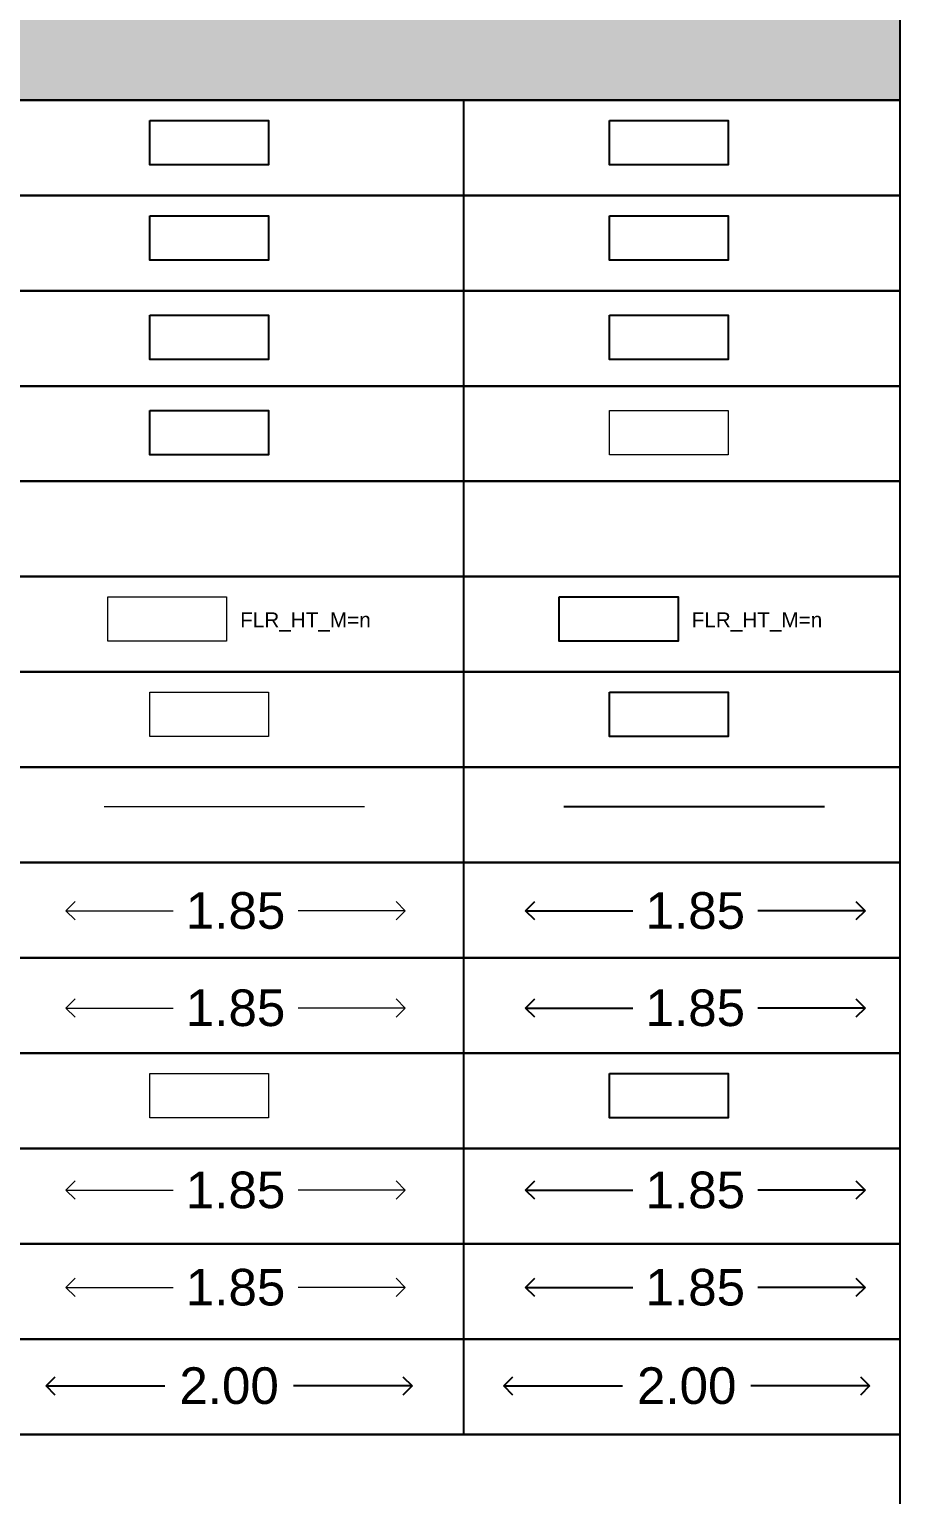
# Model space of a CAD drawing. Header units: metres. Extents: x -9481 to -9285, y 28740 to 57552.
# Drawn here: x -9446.99 to -9442.23, y 28797.17 to 28805.18 of the extents above; entities that cross this region are included whole.
import ezdxf

# ---------------------------------------------------------------- set-up
doc = ezdxf.new("R2010")
doc.units = ezdxf.units.M
doc.header["$PDMODE"] = 34
doc.header["$PDSIZE"] = -15
doc.linetypes.add('CONTINULUS', pattern=[0])
for name, color, linetype, true_color, plot in [('BLK_1_FLR_-1_BLT_UP_AREA', 7, 'Continuous', 0x995f4c, False), ('BLK_1_FLR_-1_BLT_UP_AREA_DEDUCT', 7, 'Continuous', 0x995f4c, False), ('BLK_1_FLR_-1_CARPET_AREA', 7, 'Continuous', 0x995f4c, False), ('BLK_1_FLR_-2_BLT_UP_AREA_DEDUCT', 7, 'Continuous', 0x995f4c, False), ('BLK_1_FLR_-2_STAIR_1', 7, 'Continuous', 0x995f4c, False)]:
    doc.layers.add(name, color=color, linetype=linetype, true_color=true_color, plot=plot)
for name, color, linetype, plot in [('BLK_1_FLR_-1_CRPT_AREA_DEDUCT', 4, 'Continuous', False), ('BLK_1_FLR_-2_CARPET_AREA', 4, 'Continuous', False), ('BLK_1_FLR_-2_STAIR_1_FLIGHT_1', 7, 'Continuous', False), ('BLK_1_FLR_-2_STAIR_1_LANDING_1', 7, 'Continuous', False)]:
    doc.layers.add(name, color=color, linetype=linetype, plot=plot)
for name, color, linetype in [('BLK_1_FLR_-1_EXIT_WIDTH_STAIR', 7, 'Continuous'), ('BLK_1_FLR_-2_BLT_UP_AREA', 7, 'Continuous'), ('BLK_1_FLR_-2_EXIT_WIDTH_STAIR', 7, 'Continuous'), ('BLK_1_PLANTATION_GREENSTRIP', 7, 'Continuous'), ('HATCH', 7, 'Continuous')]:
    doc.layers.add(name, color=color, linetype=linetype)
for name, color, linetype, lineweight in [('BLK_1_FLR_-1_STAIR_1', 7, 'Continuous', 0), ('BLK_1_FLR_-1_STAIR_1_FLIGHT_1', 7, 'Continuous', 0), ('BLK_1_FLR_-1_STAIR_1_LANDING_1', 7, 'Continuous', 0), ('BLK_1_FLR_-2_CRPT_AREA_DEDUCT', 7, 'Continuous', 0), ('PLAN', 7, 'Continuous', 40)]:
    doc.layers.add(name, color=color, linetype=linetype, lineweight=lineweight)
doc.styles.add('Arial', font='arial.ttf', dxfattribs={"height": 0.2})
doc.styles.get("Standard").update_dxf_attribs({"font": 'arial.ttf', "height": 0.25})
doc.styles.add('style2', font='arial.ttf', dxfattribs={"height": 0.3})
doc.dimstyles.new('INT DIM', dxfattribs={"dimtxt": 0.3, "dimasz": 0.1, "dimexe": 0.18, "dimexo": 0.0625, "dimgap": 0.09, "dimtad": 0, "dimzin": 0, "dimdsep": 46, "dimtxsty": 'style2', "dimblk": 'OPEN90', "dimcen": 0.09, "dimse1": 1, "dimse2": 1, "dimclrd": 250, "dimclrt": 256, "dimadec": 0, "dimazin": 0, "dimtfac": 1, "dimtofl": 0, "dimtmove": 0, "dimatfit": 3, "dimfxl": 0.18, "dimtolj": 1, "dimtzin": 0, "dimlwd": -1, "dimarcsym": 0})

# ---------------------------------------------------------------- blocks, each defined once
blk = doc.blocks.new('H2')
at = {"layer": 'HATCH', "linetype": 'CONTINULUS', "ltscale": 0.05, "true_color": 0xf7abae}
h = blk.add_hatch(color=241, dxfattribs=at)
h.dxf.hatch_style = 1
h.paths.add_polyline_path([(-9435.4551, 28804.6003), (-9435.4551, 28803.827), (-9396.4272, 28803.827), (-9396.4272, 28804.6003)])
blk.add_lwpolyline([(-9435.4551, 28804.6003), (-9396.4272, 28804.6003), (-9396.4272, 28803.827), (-9435.4551, 28803.827), (-9435.4551, 28804.6003)], close=True)
blk = doc.blocks.new('_Open90')
at = {"layer": 'PLAN', "color": 0, "lineweight": -2}
for p, q in [((0, 0), (-1, 0)), ((-0.5, 0.5), (0, 0)), ((0, 0), (-0.5, -0.5))]:
    blk.add_line(p, q, dxfattribs=at)
blk = doc.blocks.new('*D22')
at = {"layer": 'BLK_1_FLR_-1_STAIR_1_FLIGHT_1', "color": 250, "transparency": 16777216}
for p, q in [((-9446.6859, 28800.3625), (-9446.1999, 28800.3625)), ((-9445.0317, 28800.3625), (-9445.5177, 28800.3625))]:
    blk.add_line(p, q, dxfattribs=at)
at = {"layer": 'Defpoints', "color": 0, "transparency": 16777216}
for p in [(-9444.9317, 28800.4472), (-9446.7859, 28800.4285), (-9444.9317, 28800.3625)]:
    blk.add_point(p, dxfattribs=at)
at = {"layer": 'BLK_1_FLR_-1_STAIR_1_FLIGHT_1', "color": 250, "transparency": 16777216, "xscale": 0.1, "yscale": 0.1, "zscale": 0.1, "rotation": 180}
blk.add_blockref('_Open90', (-9446.7859, 28800.3625), dxfattribs=at)
at = {"layer": 'BLK_1_FLR_-1_STAIR_1_FLIGHT_1', "color": 250, "transparency": 16777216, "xscale": 0.1, "yscale": 0.1, "zscale": 0.1}
blk.add_blockref('_Open90', (-9444.9317, 28800.3625), dxfattribs=at)
at = {"layer": 'BLK_1_FLR_-1_STAIR_1_FLIGHT_1', "transparency": 16777216, "insert": (-9445.8588, 28800.3625), "char_height": 0.2, "attachment_point": 5, "style": 'Arial', "bg_fill": 3, "box_fill_scale": 1.1, "bg_fill_color": 256, "bg_fill_true_color": 13158600, "bg_fill_transparency": 0}
blk.add_mtext('\\A1;1.85', dxfattribs=at)
blk = doc.blocks.new('*D24')
at = {"layer": 'BLK_1_FLR_-2_STAIR_1_FLIGHT_1', "color": 250, "transparency": 16777216}
for p, q in [((-9444.1738, 28800.3625), (-9443.6878, 28800.3625)), ((-9442.5195, 28800.3625), (-9443.0056, 28800.3625))]:
    blk.add_line(p, q, dxfattribs=at)
at = {"layer": 'Defpoints', "color": 0, "transparency": 16777216}
for p in [(-9442.4195, 28800.4472), (-9444.2738, 28800.4285), (-9442.4195, 28800.3625)]:
    blk.add_point(p, dxfattribs=at)
at = {"layer": 'BLK_1_FLR_-2_STAIR_1_FLIGHT_1', "color": 250, "transparency": 16777216, "xscale": 0.1, "yscale": 0.1, "zscale": 0.1, "rotation": 180}
blk.add_blockref('_Open90', (-9444.2738, 28800.3625), dxfattribs=at)
at = {"layer": 'BLK_1_FLR_-2_STAIR_1_FLIGHT_1', "color": 250, "transparency": 16777216, "xscale": 0.1, "yscale": 0.1, "zscale": 0.1}
blk.add_blockref('_Open90', (-9442.4195, 28800.3625), dxfattribs=at)
at = {"layer": 'BLK_1_FLR_-2_STAIR_1_FLIGHT_1', "transparency": 16777216, "insert": (-9443.3467, 28800.3625), "char_height": 0.2, "attachment_point": 5, "style": 'Arial', "bg_fill": 3, "box_fill_scale": 1.1, "bg_fill_color": 256, "bg_fill_true_color": 13158600, "bg_fill_transparency": 0}
blk.add_mtext('\\A1;1.85', dxfattribs=at)
blk = doc.blocks.new('*D29')
at = {"layer": 'BLK_1_FLR_-1_STAIR_1_FLIGHT_1', "color": 250, "transparency": 16777216}
for p, q in [((-9446.6859, 28799.8311), (-9446.1999, 28799.8311)), ((-9445.0317, 28799.8311), (-9445.5177, 28799.8311))]:
    blk.add_line(p, q, dxfattribs=at)
at = {"layer": 'Defpoints', "color": 0, "transparency": 16777216}
for p in [(-9446.7859, 28799.8971), (-9444.9317, 28799.9158), (-9444.9317, 28799.8311)]:
    blk.add_point(p, dxfattribs=at)
at = {"layer": 'BLK_1_FLR_-1_STAIR_1_FLIGHT_1', "color": 250, "transparency": 16777216, "xscale": 0.1, "yscale": 0.1, "zscale": 0.1, "rotation": 180}
blk.add_blockref('_Open90', (-9446.7859, 28799.8311), dxfattribs=at)
at = {"layer": 'BLK_1_FLR_-1_STAIR_1_FLIGHT_1', "color": 250, "transparency": 16777216, "xscale": 0.1, "yscale": 0.1, "zscale": 0.1}
blk.add_blockref('_Open90', (-9444.9317, 28799.8311), dxfattribs=at)
at = {"layer": 'BLK_1_FLR_-1_STAIR_1_FLIGHT_1', "transparency": 16777216, "insert": (-9445.8588, 28799.8311), "char_height": 0.2, "attachment_point": 5, "style": 'Arial', "bg_fill": 3, "box_fill_scale": 1.1, "bg_fill_color": 256, "bg_fill_true_color": 13158600, "bg_fill_transparency": 0}
blk.add_mtext('\\A1;1.85', dxfattribs=at)
blk = doc.blocks.new('*D30')
at = {"layer": 'BLK_1_FLR_-2_STAIR_1_FLIGHT_1', "color": 250, "transparency": 16777216}
for p, q in [((-9444.1738, 28799.8311), (-9443.6878, 28799.8311)), ((-9442.5195, 28799.8311), (-9443.0056, 28799.8311))]:
    blk.add_line(p, q, dxfattribs=at)
at = {"layer": 'Defpoints', "color": 0, "transparency": 16777216}
for p in [(-9444.2738, 28799.8971), (-9442.4195, 28799.9158), (-9442.4195, 28799.8311)]:
    blk.add_point(p, dxfattribs=at)
at = {"layer": 'BLK_1_FLR_-2_STAIR_1_FLIGHT_1', "color": 250, "transparency": 16777216, "xscale": 0.1, "yscale": 0.1, "zscale": 0.1, "rotation": 180}
blk.add_blockref('_Open90', (-9444.2738, 28799.8311), dxfattribs=at)
at = {"layer": 'BLK_1_FLR_-2_STAIR_1_FLIGHT_1', "color": 250, "transparency": 16777216, "xscale": 0.1, "yscale": 0.1, "zscale": 0.1}
blk.add_blockref('_Open90', (-9442.4195, 28799.8311), dxfattribs=at)
at = {"layer": 'BLK_1_FLR_-2_STAIR_1_FLIGHT_1', "transparency": 16777216, "insert": (-9443.3467, 28799.8311), "char_height": 0.2, "attachment_point": 5, "style": 'Arial', "bg_fill": 3, "box_fill_scale": 1.1, "bg_fill_color": 256, "bg_fill_true_color": 13158600, "bg_fill_transparency": 0}
blk.add_mtext('\\A1;1.85', dxfattribs=at)
blk = doc.blocks.new('*D36')
at = {"layer": 'BLK_1_FLR_-1_STAIR_1_LANDING_1', "color": 250, "transparency": 16777216}
for p, q in [((-9446.6859, 28798.8362), (-9446.1999, 28798.8362)), ((-9445.0317, 28798.8362), (-9445.5177, 28798.8362))]:
    blk.add_line(p, q, dxfattribs=at)
at = {"layer": 'Defpoints', "color": 0, "transparency": 16777216}
for p in [(-9446.7859, 28798.9023), (-9444.9317, 28798.921), (-9444.9317, 28798.8362)]:
    blk.add_point(p, dxfattribs=at)
at = {"layer": 'BLK_1_FLR_-1_STAIR_1_LANDING_1', "color": 250, "transparency": 16777216, "xscale": 0.1, "yscale": 0.1, "zscale": 0.1, "rotation": 180}
blk.add_blockref('_Open90', (-9446.7859, 28798.8362), dxfattribs=at)
at = {"layer": 'BLK_1_FLR_-1_STAIR_1_LANDING_1', "color": 250, "transparency": 16777216, "xscale": 0.1, "yscale": 0.1, "zscale": 0.1}
blk.add_blockref('_Open90', (-9444.9317, 28798.8362), dxfattribs=at)
at = {"layer": 'BLK_1_FLR_-1_STAIR_1_LANDING_1', "transparency": 16777216, "insert": (-9445.8588, 28798.8362), "char_height": 0.2, "attachment_point": 5, "style": 'Arial', "bg_fill": 3, "box_fill_scale": 1.1, "bg_fill_color": 256, "bg_fill_true_color": 13158600, "bg_fill_transparency": 0}
blk.add_mtext('\\A1;1.85', dxfattribs=at)
blk = doc.blocks.new('*D37')
at = {"layer": 'BLK_1_FLR_-2_STAIR_1_LANDING_1', "color": 250, "transparency": 16777216}
for p, q in [((-9444.1738, 28798.8362), (-9443.6878, 28798.8362)), ((-9442.5195, 28798.8362), (-9443.0056, 28798.8362))]:
    blk.add_line(p, q, dxfattribs=at)
at = {"layer": 'Defpoints', "color": 0, "transparency": 16777216}
for p in [(-9444.2738, 28798.9023), (-9442.4195, 28798.921), (-9442.4195, 28798.8362)]:
    blk.add_point(p, dxfattribs=at)
at = {"layer": 'BLK_1_FLR_-2_STAIR_1_LANDING_1', "color": 250, "transparency": 16777216, "xscale": 0.1, "yscale": 0.1, "zscale": 0.1, "rotation": 180}
blk.add_blockref('_Open90', (-9444.2738, 28798.8362), dxfattribs=at)
at = {"layer": 'BLK_1_FLR_-2_STAIR_1_LANDING_1', "color": 250, "transparency": 16777216, "xscale": 0.1, "yscale": 0.1, "zscale": 0.1}
blk.add_blockref('_Open90', (-9442.4195, 28798.8362), dxfattribs=at)
at = {"layer": 'BLK_1_FLR_-2_STAIR_1_LANDING_1', "transparency": 16777216, "insert": (-9443.3467, 28798.8362), "char_height": 0.2, "attachment_point": 5, "style": 'Arial', "bg_fill": 3, "box_fill_scale": 1.1, "bg_fill_color": 256, "bg_fill_true_color": 13158600, "bg_fill_transparency": 0}
blk.add_mtext('\\A1;1.85', dxfattribs=at)
blk = doc.blocks.new('*D43')
at = {"layer": 'BLK_1_FLR_-1_STAIR_1_LANDING_1', "color": 250, "transparency": 16777216}
for p, q in [((-9446.6859, 28798.3048), (-9446.1999, 28798.3048)), ((-9445.0317, 28798.3048), (-9445.5177, 28798.3048))]:
    blk.add_line(p, q, dxfattribs=at)
at = {"layer": 'Defpoints', "color": 0, "transparency": 16777216}
for p in [(-9446.7859, 28798.3709), (-9444.9317, 28798.3896), (-9444.9317, 28798.3048)]:
    blk.add_point(p, dxfattribs=at)
at = {"layer": 'BLK_1_FLR_-1_STAIR_1_LANDING_1', "color": 250, "transparency": 16777216, "xscale": 0.1, "yscale": 0.1, "zscale": 0.1, "rotation": 180}
blk.add_blockref('_Open90', (-9446.7859, 28798.3048), dxfattribs=at)
at = {"layer": 'BLK_1_FLR_-1_STAIR_1_LANDING_1', "color": 250, "transparency": 16777216, "xscale": 0.1, "yscale": 0.1, "zscale": 0.1}
blk.add_blockref('_Open90', (-9444.9317, 28798.3048), dxfattribs=at)
at = {"layer": 'BLK_1_FLR_-1_STAIR_1_LANDING_1', "transparency": 16777216, "insert": (-9445.8588, 28798.3048), "char_height": 0.2, "attachment_point": 5, "style": 'Arial', "bg_fill": 3, "box_fill_scale": 1.1, "bg_fill_color": 256, "bg_fill_true_color": 13158600, "bg_fill_transparency": 0}
blk.add_mtext('\\A1;1.85', dxfattribs=at)
blk = doc.blocks.new('*D44')
at = {"layer": 'BLK_1_FLR_-2_STAIR_1_LANDING_1', "color": 250, "transparency": 16777216}
for p, q in [((-9444.1738, 28798.3048), (-9443.6878, 28798.3048)), ((-9442.5195, 28798.3048), (-9443.0056, 28798.3048))]:
    blk.add_line(p, q, dxfattribs=at)
at = {"layer": 'Defpoints', "color": 0, "transparency": 16777216}
for p in [(-9444.2738, 28798.3709), (-9442.4195, 28798.3896), (-9442.4195, 28798.3048)]:
    blk.add_point(p, dxfattribs=at)
at = {"layer": 'BLK_1_FLR_-2_STAIR_1_LANDING_1', "color": 250, "transparency": 16777216, "xscale": 0.1, "yscale": 0.1, "zscale": 0.1, "rotation": 180}
blk.add_blockref('_Open90', (-9444.2738, 28798.3048), dxfattribs=at)
at = {"layer": 'BLK_1_FLR_-2_STAIR_1_LANDING_1', "color": 250, "transparency": 16777216, "xscale": 0.1, "yscale": 0.1, "zscale": 0.1}
blk.add_blockref('_Open90', (-9442.4195, 28798.3048), dxfattribs=at)
at = {"layer": 'BLK_1_FLR_-2_STAIR_1_LANDING_1', "transparency": 16777216, "insert": (-9443.3467, 28798.3048), "char_height": 0.2, "attachment_point": 5, "style": 'Arial', "bg_fill": 3, "box_fill_scale": 1.1, "bg_fill_color": 256, "bg_fill_true_color": 13158600, "bg_fill_transparency": 0}
blk.add_mtext('\\A1;1.85', dxfattribs=at)
blk = doc.blocks.new('*D52')
at = {"layer": 'BLK_1_FLR_-1_EXIT_WIDTH_STAIR', "color": 250, "ltscale": 0.05, "transparency": 16777216}
for p, q in [((-9446.7937, 28797.767), (-9446.2452, 28797.767)), ((-9444.9945, 28797.767), (-9445.543, 28797.767))]:
    blk.add_line(p, q, dxfattribs=at)
at = {"layer": 'Defpoints', "color": 0, "linetype": 'CONTINULUS', "ltscale": 0.05, "transparency": 16777216}
for p in [(-9446.8937, 28797.9275), (-9444.8945, 28797.9275), (-9444.8945, 28797.767)]:
    blk.add_point(p, dxfattribs=at)
at = {"layer": 'BLK_1_FLR_-1_EXIT_WIDTH_STAIR', "color": 250, "linetype": 'CONTINULUS', "ltscale": 0.05, "transparency": 16777216, "xscale": 0.1, "yscale": 0.1, "zscale": 0.1, "rotation": 180}
blk.add_blockref('_Open90', (-9446.8937, 28797.767), dxfattribs=at)
at = {"layer": 'BLK_1_FLR_-1_EXIT_WIDTH_STAIR', "color": 250, "linetype": 'CONTINULUS', "ltscale": 0.05, "transparency": 16777216, "xscale": 0.1, "yscale": 0.1, "zscale": 0.1}
blk.add_blockref('_Open90', (-9444.8945, 28797.767), dxfattribs=at)
at = {"layer": 'BLK_1_FLR_-1_EXIT_WIDTH_STAIR', "linetype": 'CONTINULUS', "ltscale": 0.05, "transparency": 16777216, "insert": (-9445.8941, 28797.767), "char_height": 0.2, "attachment_point": 5, "style": 'Arial', "bg_fill": 3, "box_fill_scale": 1.1, "bg_fill_color": 256, "bg_fill_true_color": 13158600, "bg_fill_transparency": 0}
blk.add_mtext('\\A1;2.00', dxfattribs=at)
blk = doc.blocks.new('*D53')
at = {"layer": 'BLK_1_FLR_-2_EXIT_WIDTH_STAIR', "color": 250, "ltscale": 0.05, "transparency": 16777216}
for p, q in [((-9444.2932, 28797.767), (-9443.7448, 28797.767)), ((-9442.4941, 28797.767), (-9443.0425, 28797.767))]:
    blk.add_line(p, q, dxfattribs=at)
at = {"layer": 'Defpoints', "color": 0, "linetype": 'CONTINULUS', "ltscale": 0.05, "transparency": 16777216}
for p in [(-9444.3932, 28797.9275), (-9442.3941, 28797.9275), (-9442.3941, 28797.767)]:
    blk.add_point(p, dxfattribs=at)
at = {"layer": 'BLK_1_FLR_-2_EXIT_WIDTH_STAIR', "color": 250, "linetype": 'CONTINULUS', "ltscale": 0.05, "transparency": 16777216, "xscale": 0.1, "yscale": 0.1, "zscale": 0.1, "rotation": 180}
blk.add_blockref('_Open90', (-9444.3932, 28797.767), dxfattribs=at)
at = {"layer": 'BLK_1_FLR_-2_EXIT_WIDTH_STAIR', "color": 250, "linetype": 'CONTINULUS', "ltscale": 0.05, "transparency": 16777216, "xscale": 0.1, "yscale": 0.1, "zscale": 0.1}
blk.add_blockref('_Open90', (-9442.3941, 28797.767), dxfattribs=at)
at = {"layer": 'BLK_1_FLR_-2_EXIT_WIDTH_STAIR', "linetype": 'CONTINULUS', "ltscale": 0.05, "transparency": 16777216, "insert": (-9443.3937, 28797.767), "char_height": 0.2, "attachment_point": 5, "style": 'Arial', "bg_fill": 3, "box_fill_scale": 1.1, "bg_fill_color": 256, "bg_fill_true_color": 13158600, "bg_fill_transparency": 0}
blk.add_mtext('\\A1;2.00', dxfattribs=at)

msp = doc.modelspace()

# ---------------------------------------------------------------- linework, layer by layer
for p, q in [((-9444.6141, 28804.7909), (-9444.6141, 28804.2703)), ((-9444.6141, 28804.2703), (-9444.6141, 28803.7496)), ((-9444.6141, 28803.7496), (-9444.6141, 28802.7083)), ((-9444.6141, 28802.7083), (-9444.6141, 28802.1877)), ((-9444.6141, 28802.1877), (-9444.6141, 28801.667)), ((-9444.6141, 28801.667), (-9444.6141, 28801.1464)), ((-9444.6141, 28801.1464), (-9444.6141, 28800.6257)), ((-9444.6141, 28800.6257), (-9444.6141, 28800.1051)), ((-9444.6141, 28800.1051), (-9444.6141, 28799.5844)), ((-9444.6141, 28799.5844), (-9444.6141, 28799.0638)), ((-9444.6141, 28799.0638), (-9444.6141, 28798.5432)), ((-9444.6141, 28798.5432), (-9444.6141, 28798.0225)), ((-9444.6141, 28798.0225), (-9444.6141, 28797.5019))]:
    msp.add_line(p, q)
for points in [[(-9481.2579, 28804.2703), (-9481.2579, 28804.7909), (-9442.23, 28804.7909), (-9442.23, 28804.2703), (-9470.8642, 28804.2703)], [(-9470.8642, 28804.2703), (-9442.23, 28804.2703), (-9442.23, 28803.7496), (-9481.2579, 28803.7496), (-9481.2579, 28804.2703)], [(-9481.2579, 28803.229), (-9481.2579, 28803.7496), (-9442.23, 28803.7496), (-9442.23, 28803.229), (-9470.8642, 28803.229)], [(-9470.8642, 28803.229), (-9442.23, 28803.229), (-9442.23, 28802.7083), (-9481.2579, 28802.7083)], [(-9481.2579, 28801.667), (-9481.2579, 28802.1877), (-9442.23, 28802.1877), (-9442.23, 28801.667), (-9470.8642, 28801.667)], [(-9461.7318, 28801.667), (-9442.23, 28801.667), (-9442.23, 28801.1464), (-9461.7318, 28801.1464)], [(-9461.7318, 28801.1464), (-9442.23, 28801.1464), (-9442.23, 28800.6257), (-9461.7318, 28800.6257)], [(-9461.7318, 28800.6257), (-9442.23, 28800.6257), (-9442.23, 28800.1051), (-9461.7318, 28800.1051)], [(-9461.7318, 28800.1051), (-9442.23, 28800.1051), (-9442.23, 28799.5844), (-9470.8642, 28799.5844)], [(-9470.8642, 28799.5844), (-9442.23, 28799.5844), (-9442.23, 28799.0638), (-9461.7318, 28799.0638)], [(-9461.7318, 28799.0638), (-9442.23, 28799.0638), (-9442.23, 28798.5432), (-9461.7318, 28798.5432)], [(-9461.7318, 28798.5432), (-9442.23, 28798.5432), (-9442.23, 28798.0225), (-9481.2579, 28798.0225), (-9481.2579, 28798.5432)]]:
    msp.add_lwpolyline(points)
for points in [[(-9481.2579, 28802.7083), (-9442.23, 28802.7083), (-9442.23, 28802.1877), (-9481.2579, 28802.1877), (-9481.2579, 28802.7083)], [(-9481.2579, 28798.0225), (-9442.23, 28798.0225), (-9442.23, 28797.5019), (-9481.2579, 28797.5019), (-9481.2579, 28798.0225)], [(-9481.2579, 28797.5019), (-9442.23, 28797.5019), (-9442.23, 28796.9812), (-9481.2579, 28796.9812), (-9481.2579, 28797.5019)]]:
    msp.add_lwpolyline(points, close=True)
at = {"layer": 'BLK_1_FLR_-1_BLT_UP_AREA', "color": 11}
msp.add_lwpolyline([(-9446.3282, 28804.6798), (-9445.679, 28804.6798), (-9445.679, 28804.4376), (-9446.3282, 28804.4376)], close=True, dxfattribs=at)
at = {"layer": 'BLK_1_FLR_-1_BLT_UP_AREA_DEDUCT', "color": 11}
msp.add_lwpolyline([(-9446.3282, 28804.1591), (-9445.679, 28804.1591), (-9445.679, 28803.917), (-9446.3282, 28803.917)], close=True, dxfattribs=at)
at = {"layer": 'BLK_1_FLR_-1_CARPET_AREA', "color": 11}
msp.add_lwpolyline([(-9446.3282, 28803.6161), (-9445.679, 28803.6161), (-9445.679, 28803.374), (-9446.3282, 28803.374)], close=True, dxfattribs=at)
at = {"layer": 'BLK_1_FLR_-1_CRPT_AREA_DEDUCT', "color": 11}
msp.add_lwpolyline([(-9446.3282, 28803.0955), (-9445.679, 28803.0955), (-9445.679, 28802.8533), (-9446.3282, 28802.8533)], close=True, dxfattribs=at)
at = {"layer": 'BLK_1_FLR_-1_STAIR_1'}
msp.add_lwpolyline([(-9446.5574, 28802.0766), (-9445.9082, 28802.0766), (-9445.9082, 28801.8344), (-9446.5574, 28801.8344)], close=True, dxfattribs=at)
at = {"layer": 'BLK_1_FLR_-1_STAIR_1_FLIGHT_1', "color": 3}
msp.add_line((-9446.5773, 28800.9312), (-9445.1537, 28800.9312), dxfattribs=at)
at = {"layer": 'BLK_1_FLR_-1_STAIR_1_FLIGHT_1'}
msp.add_lwpolyline([(-9446.3282, 28801.5559), (-9445.679, 28801.5559), (-9445.679, 28801.3138), (-9446.3282, 28801.3138)], close=True, dxfattribs=at)
at = {"layer": 'BLK_1_FLR_-1_STAIR_1_LANDING_1'}
msp.add_lwpolyline([(-9446.3282, 28799.4733), (-9445.679, 28799.4733), (-9445.679, 28799.2312), (-9446.3282, 28799.2312)], close=True, dxfattribs=at)
at = {"layer": 'BLK_1_FLR_-2_BLT_UP_AREA', "color": 11}
msp.add_lwpolyline([(-9443.8161, 28804.6798), (-9443.1669, 28804.6798), (-9443.1669, 28804.4376), (-9443.8161, 28804.4376)], close=True, dxfattribs=at)
at = {"layer": 'BLK_1_FLR_-2_BLT_UP_AREA_DEDUCT', "color": 11}
msp.add_lwpolyline([(-9443.8161, 28804.1591), (-9443.1669, 28804.1591), (-9443.1669, 28803.917), (-9443.8161, 28803.917)], close=True, dxfattribs=at)
at = {"layer": 'BLK_1_FLR_-2_CARPET_AREA', "color": 11}
msp.add_lwpolyline([(-9443.8161, 28803.6161), (-9443.1669, 28803.6161), (-9443.1669, 28803.374), (-9443.8161, 28803.374)], close=True, dxfattribs=at)
at = {"layer": 'BLK_1_FLR_-2_CRPT_AREA_DEDUCT', "color": 11}
msp.add_lwpolyline([(-9443.8161, 28803.0955), (-9443.1669, 28803.0955), (-9443.1669, 28802.8533), (-9443.8161, 28802.8533)], close=True, dxfattribs=at)
at = {"layer": 'BLK_1_FLR_-2_STAIR_1', "color": 7}
msp.add_lwpolyline([(-9444.0904, 28802.0766), (-9443.4412, 28802.0766), (-9443.4412, 28801.8344), (-9444.0904, 28801.8344)], close=True, dxfattribs=at)
at = {"layer": 'BLK_1_FLR_-2_STAIR_1_FLIGHT_1', "color": 3}
msp.add_line((-9444.0651, 28800.9312), (-9442.6416, 28800.9312), dxfattribs=at)
at = {"layer": 'BLK_1_FLR_-2_STAIR_1_FLIGHT_1', "color": 7}
msp.add_lwpolyline([(-9443.8161, 28801.5559), (-9443.1669, 28801.5559), (-9443.1669, 28801.3138), (-9443.8161, 28801.3138)], close=True, dxfattribs=at)
at = {"layer": 'BLK_1_FLR_-2_STAIR_1_LANDING_1', "color": 7}
msp.add_lwpolyline([(-9443.8161, 28799.4733), (-9443.1669, 28799.4733), (-9443.1669, 28799.2312), (-9443.8161, 28799.2312)], close=True, dxfattribs=at)

# ---------------------------------------------------------------- block references
at = {"layer": 'BLK_1_PLANTATION_GREENSTRIP', "linetype": 'CONTINULUS'}
msp.add_blockref('H2', (-45.8028, 0.9639), dxfattribs=at)

# ---------------------------------------------------------------- texts
at = {"layer": 'BLK_1_FLR_-1_STAIR_1', "insert": (-9445.8338, 28801.9922), "char_height": 0.081, "attachment_point": 1}
msp.add_mtext_dynamic_manual_height_columns('FLR_HT_M=n', width=0.422056, gutter_width=0.405, heights=[0], dxfattribs=at)
at = {"layer": 'BLK_1_FLR_-2_STAIR_1', "color": 7, "insert": (-9443.3668, 28801.9922), "char_height": 0.081, "attachment_point": 1}
msp.add_mtext_dynamic_manual_height_columns('FLR_HT_M=n', width=0.422056, gutter_width=0.405, heights=[0], dxfattribs=at)

# ---------------------------------------------------------------- next in the draw order: dimensions: what is measured, and where the dimension line sits
at = {"layer": 'BLK_1_FLR_-1_EXIT_WIDTH_STAIR', "color": 7, "linetype": 'CONTINULUS', "ltscale": 0.05}
dim = msp.add_linear_dim(base=(-9444.8945, 28797.767), p1=(-9446.8937, 28797.9275), p2=(-9444.8945, 28797.9275), dimstyle='INT DIM', override={"dimtxt": 0.2, "dimtxsty": 'Arial', "dimfxl": 0.125, "dimtfill": 1, "dimtfillclr": 7, "dimarcsym": 1}, dxfattribs=at)
dim.commit()
dim.dimension.update_dxf_attribs({"geometry": '*D52', "text_midpoint": (-9445.8941, 28797.767)})
at = {"layer": 'BLK_1_FLR_-1_STAIR_1_FLIGHT_1', "color": 2}
dim = msp.add_linear_dim(base=(-9444.9317, 28800.3625), p1=(-9446.7859, 28800.4285), p2=(-9444.9317, 28800.4472), dimstyle='INT DIM', override={"dimtxt": 0.2, "dimtxsty": 'Arial', "dimfxl": 0.125, "dimtfill": 1, "dimtfillclr": 7, "dimarcsym": 1}, dxfattribs=at)
dim.commit()
dim.dimension.update_dxf_attribs({"geometry": '*D22', "text_midpoint": (-9445.8588, 28800.3625)})
at = {"layer": 'BLK_1_FLR_-1_STAIR_1_FLIGHT_1', "color": 1}
dim = msp.add_linear_dim(base=(-9444.9317, 28799.8311), p1=(-9446.7859, 28799.8971), p2=(-9444.9317, 28799.9158), dimstyle='INT DIM', override={"dimtxt": 0.2, "dimtxsty": 'Arial', "dimfxl": 0.125, "dimtfill": 1, "dimtfillclr": 7, "dimarcsym": 1}, dxfattribs=at)
dim.commit()
dim.dimension.update_dxf_attribs({"geometry": '*D29', "text_midpoint": (-9445.8588, 28799.8311)})
at = {"layer": 'BLK_1_FLR_-1_STAIR_1_LANDING_1', "color": 2}
dim = msp.add_linear_dim(base=(-9444.9317, 28798.8362), p1=(-9446.7859, 28798.9023), p2=(-9444.9317, 28798.921), dimstyle='INT DIM', override={"dimtxt": 0.2, "dimtxsty": 'Arial', "dimfxl": 0.125, "dimtfill": 1, "dimtfillclr": 7, "dimarcsym": 1}, dxfattribs=at)
dim.commit()
dim.dimension.update_dxf_attribs({"geometry": '*D36', "text_midpoint": (-9445.8588, 28798.8362)})
at = {"layer": 'BLK_1_FLR_-1_STAIR_1_LANDING_1', "color": 1}
dim = msp.add_linear_dim(base=(-9444.9317, 28798.3048), p1=(-9446.7859, 28798.3709), p2=(-9444.9317, 28798.3896), dimstyle='INT DIM', override={"dimtxt": 0.2, "dimtxsty": 'Arial', "dimfxl": 0.125, "dimtfill": 1, "dimtfillclr": 7, "dimarcsym": 1}, dxfattribs=at)
dim.commit()
dim.dimension.update_dxf_attribs({"geometry": '*D43', "text_midpoint": (-9445.8588, 28798.3048)})
at = {"layer": 'BLK_1_FLR_-2_EXIT_WIDTH_STAIR', "color": 7, "linetype": 'CONTINULUS', "ltscale": 0.05}
dim = msp.add_linear_dim(base=(-9442.3941, 28797.767), p1=(-9444.3932, 28797.9275), p2=(-9442.3941, 28797.9275), dimstyle='INT DIM', override={"dimtxt": 0.2, "dimtxsty": 'Arial', "dimfxl": 0.125, "dimtfill": 1, "dimtfillclr": 7, "dimarcsym": 1}, dxfattribs=at)
dim.commit()
dim.dimension.update_dxf_attribs({"geometry": '*D53', "text_midpoint": (-9443.3937, 28797.767)})
at = {"layer": 'BLK_1_FLR_-2_STAIR_1_FLIGHT_1', "color": 2}
dim = msp.add_linear_dim(base=(-9442.4195, 28800.3625), p1=(-9444.2738, 28800.4285), p2=(-9442.4195, 28800.4472), dimstyle='INT DIM', override={"dimtxt": 0.2, "dimtxsty": 'Arial', "dimfxl": 0.125, "dimtfill": 1, "dimtfillclr": 7, "dimarcsym": 1}, dxfattribs=at)
dim.commit()
dim.dimension.update_dxf_attribs({"geometry": '*D24', "text_midpoint": (-9443.3467, 28800.3625)})
at = {"layer": 'BLK_1_FLR_-2_STAIR_1_FLIGHT_1', "color": 1}
dim = msp.add_linear_dim(base=(-9442.4195, 28799.8311), p1=(-9444.2738, 28799.8971), p2=(-9442.4195, 28799.9158), dimstyle='INT DIM', override={"dimtxt": 0.2, "dimtxsty": 'Arial', "dimfxl": 0.125, "dimtfill": 1, "dimtfillclr": 7, "dimarcsym": 1}, dxfattribs=at)
dim.commit()
dim.dimension.update_dxf_attribs({"geometry": '*D30', "text_midpoint": (-9443.3467, 28799.8311)})
at = {"layer": 'BLK_1_FLR_-2_STAIR_1_LANDING_1', "color": 2}
dim = msp.add_linear_dim(base=(-9442.4195, 28798.8362), p1=(-9444.2738, 28798.9023), p2=(-9442.4195, 28798.921), dimstyle='INT DIM', override={"dimtxt": 0.2, "dimtxsty": 'Arial', "dimfxl": 0.125, "dimtfill": 1, "dimtfillclr": 7, "dimarcsym": 1}, dxfattribs=at)
dim.commit()
dim.dimension.update_dxf_attribs({"geometry": '*D37', "text_midpoint": (-9443.3467, 28798.8362)})
at = {"layer": 'BLK_1_FLR_-2_STAIR_1_LANDING_1', "color": 1}
dim = msp.add_linear_dim(base=(-9442.4195, 28798.3048), p1=(-9444.2738, 28798.3709), p2=(-9442.4195, 28798.3896), dimstyle='INT DIM', override={"dimtxt": 0.2, "dimtxsty": 'Arial', "dimfxl": 0.125, "dimtfill": 1, "dimtfillclr": 7, "dimarcsym": 1}, dxfattribs=at)
dim.commit()
dim.dimension.update_dxf_attribs({"geometry": '*D44', "text_midpoint": (-9443.3467, 28798.3048)})

doc.saveas('drawing.dxf')
